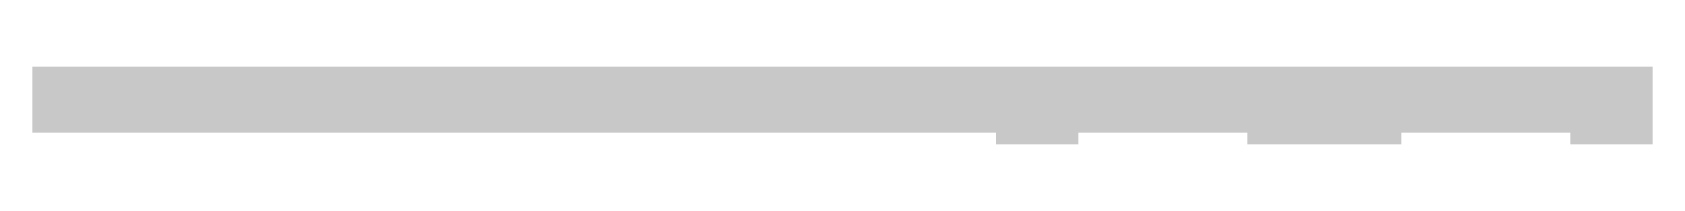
# Model space of a CAD drawing. Header units: inches. Extents: x 27644242 to 29761523, y -859349 to 216979.
# Drawn here: x 29691574 to 29761523, y 53617 to 56967 of the extents above; entities that cross this region are included whole.
import ezdxf

# ---------------------------------------------------------------- set-up
doc = ezdxf.new("R2010")
doc.units = ezdxf.units.IN
doc.header["$MEASUREMENT"] = 0
doc.layers.add('WALL', color=7, linetype='Continuous', lineweight=20)
pattern_1 = [(45, (0, 0), (-0.0883883476483, 0.0883883476483), [])]

msp = doc.modelspace()

# ---------------------------------------------------------------- hatches: boundary and pattern name
at = {"layer": 'WALL', "ltscale": 500}
h = msp.add_hatch(dxfattribs=at)
h.set_pattern_fill('ANSI31', color=256)
h.set_pattern_definition(pattern_1)
h.paths.add_polyline_path([(29761523.4, 53617.6), (29761523.4, 56967.4), (29691573.5, 56967.4), (29691573.5, 54117.4), (29733173.5, 54117.5), (29733173.5, 53617.6), (29736723.5, 53617.6), (29736723.5, 54117.7), (29744023.5, 54115.8), (29744023.3, 53617.4), (29750673.2, 53617.4), (29750673.5, 54117.4), (29757973.4, 54117.7), (29757973.5, 53617.2)])
h = msp.add_hatch(dxfattribs=at)
h.set_pattern_fill('ANSI31', color=256)
h.set_pattern_definition(pattern_1)
h.paths.add_polyline_path([(29761523.4, 53617.6), (29761523.4, 56967.4), (29691573.5, 56967.4), (29691573.5, 54117.4), (29733173.5, 54117.5), (29733173.5, 53617.6), (29736723.5, 53617.6), (29736723.5, 54117.7), (29744023.5, 54115.8), (29744023.3, 53617.4), (29750673.2, 53617.4), (29750673.5, 54117.4), (29757973.4, 54117.7), (29757973.5, 53617.2)])
h = msp.add_hatch(dxfattribs=at)
h.set_pattern_fill('ANSI31', color=256)
h.set_pattern_definition(pattern_1)
h.paths.add_polyline_path([(29761523.4, 53617.6), (29761523.4, 56967.4), (29691573.5, 56967.4), (29691573.5, 54117.4), (29733173.5, 54117.5), (29733173.5, 53617.6), (29736723.5, 53617.6), (29736723.5, 54117.7), (29744023.5, 54115.8), (29744023.3, 53617.4), (29750673.2, 53617.4), (29750673.5, 54117.4), (29757973.4, 54117.7), (29757973.5, 53617.2)])

doc.saveas('drawing.dxf')
